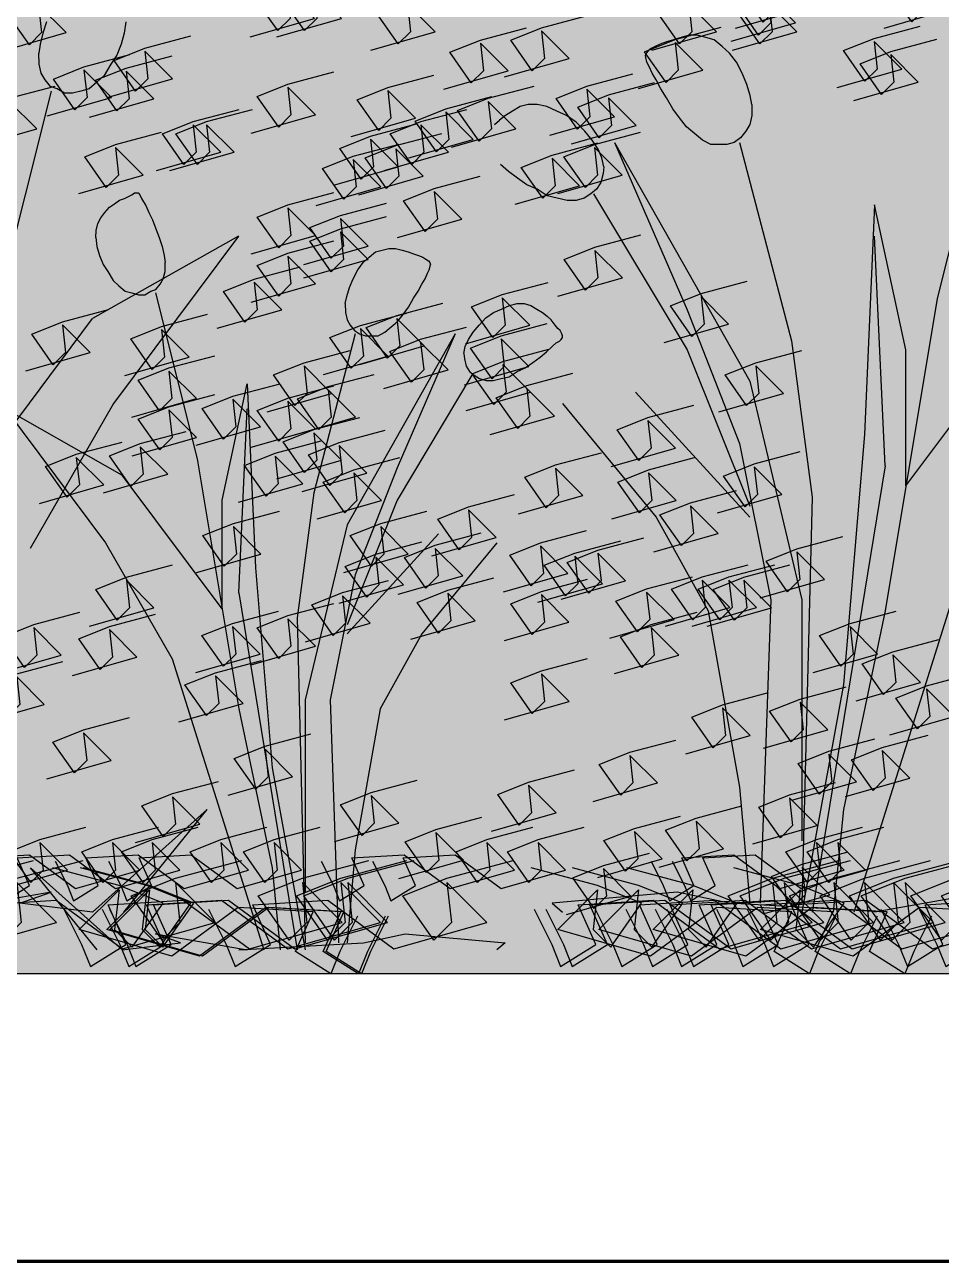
# Model space of a CAD drawing. Header units: metres. Extents: x -109 to 591, y -5 to 592.
# Drawn here: x 572.7023 to 573.0213, y 6.5749 to 7.0049 of the extents above; entities that cross this region are included whole.
import ezdxf

# ---------------------------------------------------------------- set-up
doc = ezdxf.new("R2010")
doc.units = ezdxf.units.M
doc.header["$LTSCALE"] = 0.03
doc.layers.add('Areas verdes', color=74, linetype='Continuous')
for name, color, linetype, lineweight in [('HATCH SECCION', 8, 'Continuous', 5), ('Muro', 7, 'Continuous', 70), ('Muro bajo', 7, 'Continuous', 30)]:
    doc.layers.add(name, color=color, linetype=linetype, lineweight=lineweight)

msp = doc.modelspace()

# ---------------------------------------------------------------- hatches: boundary and pattern name
at = {"layer": 'HATCH SECCION'}
msp.add_hatch(color=31, dxfattribs=at).paths.add_polyline_path([(571.79424, 7.22491), (571.79424, 6.67491), (574.34287, 6.67491), (574.34287, 7.22491)])

# ---------------------------------------------------------------- linework, layer by layer
at = {"layer": 'Areas verdes', "color": 6, "linetype": 'Continuous'}
for p, q in [((572.70989, 7.00592), (572.70865, 7.00204)), ((572.73751, 7.00592), (572.73697, 7.00204)), ((572.70865, 7.00204), (572.70772, 6.99816)), ((572.73697, 7.00204), (572.73588, 6.99816)), ((572.93352, 7.00126), (572.93073, 7.00049)), ((572.93639, 7.00126), (572.93352, 7.00126)), ((572.93934, 7.00049), (572.93639, 7.00126)), ((572.70772, 6.99816), (572.70725, 6.99506)), ((572.73588, 6.99816), (572.73433, 6.99428)), ((572.92033, 6.99661), (572.91924, 6.99583)), ((572.92173, 6.99738), (572.92033, 6.99661)), ((572.92351, 6.99816), (572.92173, 6.99738)), ((572.92568, 6.99894), (572.92351, 6.99816)), ((572.92809, 6.99971), (572.92568, 6.99894)), ((572.93073, 7.00049), (572.92809, 6.99971)), ((572.94221, 6.99971), (572.93934, 7.00049)), ((572.945, 6.99738), (572.94221, 6.99971)), ((572.94756, 6.99506), (572.945, 6.99738)), ((572.70733, 6.99118), (572.70725, 6.99506)), ((572.73433, 6.99428), (572.73231, 6.99118)), ((572.91862, 6.99506), (572.91839, 6.99428)), ((572.91847, 6.99351), (572.91839, 6.99428)), ((572.91886, 6.99195), (572.91847, 6.99351)), ((572.91924, 6.99583), (572.91862, 6.99506)), ((572.94997, 6.99195), (572.94756, 6.99506)), ((572.70811, 6.98807), (572.70733, 6.99118)), ((572.7095, 6.98575), (572.70811, 6.98807)), ((572.73231, 6.99118), (572.72999, 6.9873)), ((572.91963, 6.9904), (572.91886, 6.99195)), ((572.92072, 6.98807), (572.91963, 6.9904)), ((572.92211, 6.98575), (572.92072, 6.98807)), ((572.95199, 6.98807), (572.94997, 6.99195)), ((572.95362, 6.98419), (572.95199, 6.98807)), ((572.71136, 6.98342), (572.7095, 6.98575)), ((572.72743, 6.98497), (572.72471, 6.98264)), ((572.72999, 6.9873), (572.72743, 6.98497)), ((572.92374, 6.98264), (572.92211, 6.98575)), ((572.95478, 6.98031), (572.95362, 6.98419)), ((572.71361, 6.98264), (572.71136, 6.98342)), ((572.71618, 6.98109), (572.71361, 6.98264)), ((572.71897, 6.98109), (572.71618, 6.98109)), ((572.72184, 6.98187), (572.71897, 6.98109)), ((572.72471, 6.98264), (572.72184, 6.98187)), ((572.92568, 6.97954), (572.92374, 6.98264)), ((572.92786, 6.97566), (572.92568, 6.97954)), ((572.9554, 6.97721), (572.95478, 6.98031)), ((572.87207, 6.97488), (572.86966, 6.97333)), ((572.87471, 6.97643), (572.87207, 6.97488)), ((572.87758, 6.97721), (572.87471, 6.97643)), ((572.88068, 6.97721), (572.87758, 6.97721)), ((572.88402, 6.97643), (572.88068, 6.97721)), ((572.88751, 6.97488), (572.88402, 6.97643)), ((572.89092, 6.97333), (572.88751, 6.97488)), ((572.93018, 6.97256), (572.92786, 6.97566)), ((572.9554, 6.97721), (572.95532, 6.97333)), ((572.86578, 6.97023), (572.86757, 6.97178)), ((572.86966, 6.97333), (572.86757, 6.97178)), ((572.89426, 6.971), (572.89092, 6.97333)), ((572.89721, 6.9679), (572.89426, 6.971)), ((572.93267, 6.96945), (572.93018, 6.97256)), ((572.95532, 6.97333), (572.95462, 6.97023)), ((572.89977, 6.9648), (572.89721, 6.9679)), ((572.93538, 6.96712), (572.93267, 6.96945)), ((572.93818, 6.9648), (572.93538, 6.96712)), ((572.95331, 6.9679), (572.95144, 6.96557)), ((572.95462, 6.97023), (572.95331, 6.9679)), ((572.90186, 6.96169), (572.89977, 6.9648)), ((572.94105, 6.96324), (572.93818, 6.9648)), ((572.94392, 6.96324), (572.94105, 6.96324)), ((572.94663, 6.96324), (572.94392, 6.96324)), ((572.94919, 6.96402), (572.94663, 6.96324)), ((572.95144, 6.96557), (572.94919, 6.96402)), ((572.90318, 6.95859), (572.90186, 6.96169)), ((572.9038, 6.95549), (572.90318, 6.95859)), ((572.87067, 6.95393), (572.86788, 6.95626)), ((572.87377, 6.95161), (572.87067, 6.95393)), ((572.9038, 6.95549), (572.90357, 6.95316)), ((572.87711, 6.94928), (572.87377, 6.95161)), ((572.8806, 6.94773), (572.87711, 6.94928)), ((572.90279, 6.95005), (572.90132, 6.94773)), ((572.90357, 6.95316), (572.90279, 6.95005)), ((572.73703, 6.94454), (572.73846, 6.94516)), ((572.73846, 6.94516), (572.73964, 6.94579)), ((572.73964, 6.94579), (572.74051, 6.94641)), ((572.74051, 6.94641), (572.74125, 6.94641)), ((572.74125, 6.94641), (572.74181, 6.94641)), ((572.74181, 6.94641), (572.74237, 6.94579)), ((572.74237, 6.94579), (572.74299, 6.94454)), ((572.88417, 6.9454), (572.8806, 6.94773)), ((572.88766, 6.94462), (572.88417, 6.9454)), ((572.89938, 6.94617), (572.89697, 6.94462)), ((572.90132, 6.94773), (572.89938, 6.94617)), ((572.7302, 6.93958), (572.73188, 6.94144)), ((572.73188, 6.94144), (572.73362, 6.94268)), ((572.73362, 6.94268), (572.73536, 6.94392)), ((572.73536, 6.94392), (572.73703, 6.94454)), ((572.74299, 6.94454), (572.74367, 6.9433)), ((572.74367, 6.9433), (572.74448, 6.94206)), ((572.74448, 6.94206), (572.74554, 6.93958)), ((572.89108, 6.94385), (572.88766, 6.94462)), ((572.89418, 6.94385), (572.89108, 6.94385)), ((572.89697, 6.94462), (572.89418, 6.94385)), ((572.72772, 6.93585), (572.72884, 6.93772)), ((572.72884, 6.93772), (572.7302, 6.93958)), ((572.74554, 6.93958), (572.74678, 6.93709)), ((572.74678, 6.93709), (572.74796, 6.93399)), ((572.72704, 6.93089), (572.72716, 6.93337)), ((572.72716, 6.93337), (572.72772, 6.93585)), ((572.74796, 6.93399), (572.74914, 6.93089)), ((572.72704, 6.93089), (572.72747, 6.92778)), ((572.72747, 6.92778), (572.72834, 6.92468)), ((572.74914, 6.93089), (572.75013, 6.92778)), ((572.75013, 6.92778), (572.75087, 6.92468)), ((572.72834, 6.92468), (572.72958, 6.92158)), ((572.75087, 6.92468), (572.75125, 6.9222)), ((572.82015, 6.9222), (572.8222, 6.92406)), ((572.8222, 6.92406), (572.82443, 6.92592)), ((572.82443, 6.92592), (572.82673, 6.92654)), ((572.82673, 6.92654), (572.82909, 6.92716)), ((572.82909, 6.92716), (572.83138, 6.92716)), ((572.83138, 6.92716), (572.83362, 6.92654)), ((572.83362, 6.92654), (572.83573, 6.92592)), ((572.83573, 6.92592), (572.83765, 6.9253)), ((572.83765, 6.9253), (572.83939, 6.92468)), ((572.83939, 6.92468), (572.84082, 6.92406)), ((572.84082, 6.92406), (572.84194, 6.92344)), ((572.84194, 6.92344), (572.84281, 6.92282)), ((572.72958, 6.92158), (572.7312, 6.91909)), ((572.7312, 6.91909), (572.73306, 6.91599)), ((572.75056, 6.91661), (572.75118, 6.91909)), ((572.75118, 6.91909), (572.75125, 6.9222)), ((572.81661, 6.91661), (572.81822, 6.91971)), ((572.81822, 6.91971), (572.82015, 6.9222)), ((572.84249, 6.91847), (572.84312, 6.91971)), ((572.84281, 6.92282), (572.8433, 6.9222)), ((572.84312, 6.91971), (572.84343, 6.92096)), ((572.8433, 6.9222), (572.84349, 6.92158)), ((572.84343, 6.92096), (572.84349, 6.92158)), ((572.73306, 6.91599), (572.73511, 6.91413)), ((572.74796, 6.91289), (572.74945, 6.91475)), ((572.74945, 6.91475), (572.75056, 6.91661)), ((572.81531, 6.91351), (572.81661, 6.91661)), ((572.8392, 6.91227), (572.84051, 6.91475)), ((572.84051, 6.91475), (572.84163, 6.91661)), ((572.84163, 6.91661), (572.84249, 6.91847)), ((572.73511, 6.91413), (572.73728, 6.91227)), ((572.73728, 6.91227), (572.73958, 6.91164)), ((572.73958, 6.91164), (572.74187, 6.91102)), ((572.74187, 6.91102), (572.74411, 6.91102)), ((572.74411, 6.91102), (572.74616, 6.91227)), ((572.74616, 6.91227), (572.74796, 6.91289)), ((572.81388, 6.90792), (572.81438, 6.9104)), ((572.81438, 6.9104), (572.81531, 6.91351)), ((572.83765, 6.90978), (572.8392, 6.91227)), ((572.81388, 6.90792), (572.81394, 6.90482)), ((572.83405, 6.9042), (572.83591, 6.90668)), ((572.83591, 6.90668), (572.83765, 6.90978)), ((572.86546, 6.90482), (572.86819, 6.90606)), ((572.86819, 6.90606), (572.87099, 6.9073)), ((572.87099, 6.9073), (572.87366, 6.90792)), ((572.87366, 6.90792), (572.87614, 6.90792)), ((572.87614, 6.90792), (572.87844, 6.9073)), ((572.87844, 6.9073), (572.88055, 6.90606)), ((572.88055, 6.90606), (572.88247, 6.90482)), ((572.81394, 6.90482), (572.8145, 6.90233)), ((572.8145, 6.90233), (572.81555, 6.90047)), ((572.83207, 6.90171), (572.83405, 6.9042)), ((572.86043, 6.90047), (572.86279, 6.90295)), ((572.86279, 6.90295), (572.86546, 6.90482)), ((572.88247, 6.90482), (572.88415, 6.90357)), ((572.88557, 6.90233), (572.88415, 6.90357)), ((572.88688, 6.90047), (572.88557, 6.90233)), ((572.81555, 6.90047), (572.81704, 6.89861)), ((572.81704, 6.89861), (572.81884, 6.89737)), ((572.82536, 6.89675), (572.82766, 6.89799)), ((572.82766, 6.89799), (572.82989, 6.89985)), ((572.82989, 6.89985), (572.83207, 6.90171)), ((572.85671, 6.89551), (572.85839, 6.89799)), ((572.85839, 6.89799), (572.86043, 6.90047)), ((572.88787, 6.89923), (572.88688, 6.90047)), ((572.88868, 6.89861), (572.88787, 6.89923)), ((572.88924, 6.89737), (572.88868, 6.89861)), ((572.81884, 6.89737), (572.82089, 6.89675)), ((572.82089, 6.89675), (572.82307, 6.89675)), ((572.82307, 6.89675), (572.82536, 6.89675)), ((572.85565, 6.89302), (572.85671, 6.89551)), ((572.88582, 6.89302), (572.88731, 6.89426)), ((572.88731, 6.89426), (572.88837, 6.89488)), ((572.88837, 6.89488), (572.88905, 6.89551)), ((572.88905, 6.89551), (572.88942, 6.89613)), ((572.88948, 6.89675), (572.88924, 6.89737)), ((572.88942, 6.89613), (572.88948, 6.89675)), ((572.85516, 6.89054), (572.85565, 6.89302)), ((572.85516, 6.89054), (572.85534, 6.88868)), ((572.87918, 6.88744), (572.88166, 6.8893)), ((572.88166, 6.8893), (572.8839, 6.89116)), ((572.8839, 6.89116), (572.88582, 6.89302)), ((572.85534, 6.88868), (572.85596, 6.88619)), ((572.85596, 6.88619), (572.85714, 6.88433)), ((572.87372, 6.88433), (572.87651, 6.88557)), ((572.87651, 6.88557), (572.87918, 6.88744)), ((572.85714, 6.88433), (572.8587, 6.88309)), ((572.8587, 6.88309), (572.86062, 6.88185)), ((572.86062, 6.88185), (572.86285, 6.88123)), ((572.86285, 6.88123), (572.86534, 6.88123)), ((572.86534, 6.88123), (572.86807, 6.88185)), ((572.86807, 6.88185), (572.87086, 6.88247)), ((572.87086, 6.88247), (572.87372, 6.88433))]:
    msp.add_line(p, q, dxfattribs=at)
at = {"layer": 'Areas verdes', "linetype": 'Continuous'}
for p, q in [((572.71152, 6.98187), (572.69336, 6.90971)), ((573.03796, 6.98187), (573.0198, 6.90971)), ((572.9076, 6.96402), (572.9329, 6.90583)), ((572.9076, 6.96402), (572.95462, 6.881)), ((572.95106, 6.96402), (572.96913, 6.89496)), ((572.90031, 6.94617), (572.9329, 6.89186)), ((572.99808, 6.94229), (572.99451, 6.86237)), ((573.00894, 6.89186), (572.99808, 6.94229)), ((572.7767, 6.93143), (572.72595, 6.90272)), ((572.7767, 6.93143), (572.73325, 6.87324)), ((573.00172, 6.85151), (572.99808, 6.93143)), ((572.74783, 6.91164), (572.76236, 6.85392)), ((573.0198, 6.90971), (573.00172, 6.80108)), ((572.6825, 6.84453), (572.72595, 6.90272)), ((572.9329, 6.90583), (572.95106, 6.85927)), ((573.00894, 6.84453), (573.05239, 6.90272)), ((572.81735, 6.89737), (572.80289, 6.84212)), ((572.85212, 6.89737), (572.8145, 6.83095)), ((572.85212, 6.89737), (572.83188, 6.85081)), ((572.96913, 6.89496), (572.97635, 6.84065)), ((572.9329, 6.89186), (572.95462, 6.83754)), ((573.00894, 6.84453), (573.00894, 6.89186)), ((572.85795, 6.88309), (572.83188, 6.83964)), ((572.95462, 6.881), (572.97278, 6.80496)), ((572.77105, 6.83964), (572.77974, 6.87999)), ((572.77974, 6.87999), (572.78259, 6.81605)), ((572.95462, 6.83367), (572.91482, 6.87712)), ((572.73325, 6.87324), (572.70423, 6.8228)), ((572.88945, 6.87324), (572.92204, 6.83367)), ((572.69569, 6.8713), (572.73629, 6.84833)), ((572.69569, 6.8713), (572.73045, 6.82474)), ((572.77682, 6.80736), (572.77974, 6.8713)), ((572.95106, 6.85927), (572.96192, 6.80496)), ((572.99451, 6.86237), (572.98721, 6.77547)), ((572.76236, 6.85392), (572.77682, 6.76701)), ((572.83188, 6.85081), (572.81735, 6.81357)), ((573.00172, 6.85151), (572.97635, 6.69633)), ((572.77105, 6.80177), (572.73629, 6.84833)), ((572.80289, 6.84212), (572.79712, 6.79867)), ((572.77105, 6.80177), (572.77105, 6.83964)), ((572.83188, 6.83964), (572.8145, 6.79619)), ((572.97635, 6.84065), (572.97278, 6.69943)), ((572.92204, 6.83367), (572.94019, 6.80108)), ((572.8145, 6.83095), (572.79997, 6.77012)), ((572.73045, 6.82474), (572.75367, 6.78439)), ((572.8145, 6.79308), (572.84634, 6.82784)), ((572.86664, 6.82474), (572.84057, 6.79308)), ((573.03067, 6.8228), (572.99086, 6.69633)), ((572.78259, 6.81605), (572.78843, 6.74653)), ((572.81735, 6.81357), (572.80866, 6.77012)), ((572.77682, 6.80736), (572.79712, 6.68321)), ((572.96192, 6.80496), (572.95827, 6.69943)), ((572.97278, 6.80496), (572.97278, 6.72116)), ((572.79712, 6.79867), (572.79997, 6.6857)), ((572.94019, 6.80108), (572.95106, 6.73978)), ((573.00172, 6.80108), (572.98721, 6.73202)), ((572.84057, 6.79308), (572.82605, 6.76701)), ((572.75367, 6.78439), (572.78551, 6.68321)), ((572.98721, 6.77547), (572.97278, 6.69633)), ((572.79997, 6.77012), (572.79997, 6.70308)), ((572.80866, 6.77012), (572.81158, 6.6857)), ((572.77682, 6.76701), (572.78843, 6.71177)), ((572.82605, 6.76701), (572.81735, 6.71797)), ((572.78843, 6.74653), (572.79997, 6.68321)), ((572.95106, 6.73978), (572.95462, 6.69943)), ((572.76583, 6.73202), (572.72595, 6.69633)), ((572.73681, 6.69633), (572.76583, 6.73202)), ((572.98721, 6.73202), (572.98364, 6.69633)), ((572.81735, 6.71797), (572.8145, 6.6857)), ((572.70438, 6.71177), (572.73629, 6.68321)), ((572.7276, 6.68321), (572.70438, 6.71177)), ((572.78843, 6.71177), (572.79128, 6.68321)), ((572.71152, 6.70331), (572.67164, 6.69633)), ((572.70066, 6.69943), (572.71152, 6.70331)), ((572.92933, 6.70331), (572.88588, 6.69943)), ((572.94741, 6.69943), (572.92933, 6.70331)), ((573.03796, 6.70331), (572.99808, 6.69633)), ((572.72595, 6.69633), (572.70066, 6.69943)), ((572.88588, 6.69943), (572.88945, 6.69633)), ((573.00172, 6.69633), (572.94741, 6.69943)), ((572.74783, 6.6888), (572.77974, 6.68321)), ((572.75652, 6.6857), (572.74783, 6.6888)), ((572.82027, 6.6857), (572.83474, 6.6888)), ((572.83474, 6.6888), (572.8695, 6.6857)), ((572.73629, 6.68321), (572.75652, 6.6857)), ((572.77682, 6.68321), (572.82027, 6.6857)), ((572.8695, 6.6857), (572.86664, 6.68321))]:
    msp.add_line(p, q, dxfattribs=at)
at = {"layer": 'Areas verdes'}
for points in [[(572.9497, 7.00373), (572.97211, 7.01013), (572.9625, 7.01972), (572.96357, 7.01013), (572.9593, 7.00586), (572.95183, 7.01653), (572.9625, 7.02079), (572.97851, 7.02506)], [(573.00138, 7.00377), (573.02379, 7.01017), (573.01419, 7.01977), (573.01526, 7.01017), (573.01099, 7.00591), (573.00352, 7.01657), (573.01419, 7.02083), (573.0302, 7.0251)], [(572.78077, 7.00074), (572.80318, 7.00714), (572.79358, 7.01674), (572.79465, 7.00714), (572.79038, 7.00287), (572.78291, 7.01354), (572.79358, 7.0178), (572.80959, 7.02207)], [(572.7901, 7.00074), (572.81251, 7.00714), (572.8029, 7.01674), (572.80397, 7.00714), (572.7997, 7.00287), (572.79223, 7.01354), (572.8029, 7.0178), (572.81891, 7.02207)], [(572.94812, 6.99918), (572.97053, 7.00558), (572.96092, 7.01517), (572.96199, 7.00558), (572.95772, 7.00131), (572.95025, 7.01197), (572.96092, 7.01624), (572.97693, 7.0205)], [(572.69434, 6.99578), (572.71675, 7.00218), (572.70715, 7.01177), (572.70821, 7.00218), (572.70395, 6.99791), (572.69648, 7.00857), (572.70715, 7.01284), (572.72315, 7.0171)], [(572.82272, 6.99608), (572.84513, 7.00248), (572.83553, 7.01208), (572.8366, 7.00248), (572.83233, 6.99822), (572.82486, 7.00888), (572.83553, 7.01314), (572.85154, 7.01741)], [(572.92061, 6.99608), (572.94302, 7.00248), (572.93341, 7.01208), (572.93448, 7.00248), (572.93021, 6.99822), (572.92274, 7.00888), (572.93341, 7.01314), (572.94942, 7.01741)], [(572.94857, 6.99608), (572.97098, 7.00248), (572.96138, 7.01208), (572.96245, 7.00248), (572.95818, 6.99822), (572.95071, 7.00888), (572.96138, 7.01314), (572.97739, 7.01741)], [(572.86933, 6.98677), (572.89174, 6.99317), (572.88214, 7.00276), (572.88321, 6.99317), (572.87894, 6.9889), (572.87147, 6.99956), (572.88214, 7.00383), (572.89815, 7.00809)], [(572.73132, 6.97972), (572.75373, 6.98611), (572.74412, 6.99571), (572.74519, 6.98611), (572.74092, 6.98185), (572.73345, 6.99251), (572.74412, 6.99678), (572.76013, 7.00104)], [(572.84813, 6.98253), (572.87054, 6.98893), (572.86094, 6.99852), (572.862, 6.98893), (572.85773, 6.98466), (572.85026, 6.99533), (572.86094, 6.99959), (572.87694, 7.00386)], [(572.91588, 6.9827), (572.93829, 6.9891), (572.92869, 6.9987), (572.92975, 6.9891), (572.92549, 6.98484), (572.91802, 6.9955), (572.92869, 6.99976), (572.94469, 7.00403)], [(572.9851, 6.98312), (573.0075, 6.98951), (572.9979, 6.99911), (572.99897, 6.98951), (572.9947, 6.98525), (572.98723, 6.99591), (572.9979, 7.00018), (573.01391, 7.00444)], [(572.99087, 6.97854), (573.01328, 6.98494), (573.00368, 6.99454), (573.00474, 6.98494), (573.00048, 6.98067), (572.99301, 6.99134), (573.00368, 6.9956), (573.01968, 6.99987)], [(572.71015, 6.97321), (572.73256, 6.97961), (572.72296, 6.9892), (572.72403, 6.97961), (572.71976, 6.97534), (572.71229, 6.986), (572.72296, 6.99027), (572.73896, 6.99453)], [(572.72484, 6.9728), (572.74725, 6.97919), (572.73765, 6.98879), (572.73871, 6.97919), (572.73444, 6.97493), (572.72697, 6.98559), (572.73765, 6.98986), (572.75365, 6.99412)], [(572.78112, 6.96721), (572.80353, 6.97361), (572.79392, 6.98321), (572.79499, 6.97361), (572.79072, 6.96934), (572.78325, 6.98001), (572.79392, 6.98427), (572.80993, 6.98854)], [(572.88511, 6.96647), (572.90752, 6.97286), (572.89791, 6.98246), (572.89898, 6.97286), (572.89471, 6.9686), (572.88724, 6.97926), (572.89791, 6.98353), (572.91392, 6.98779)], [(572.68415, 6.96229), (572.70656, 6.96868), (572.69696, 6.97828), (572.69802, 6.96868), (572.69375, 6.96442), (572.68628, 6.97508), (572.69696, 6.97935), (572.71296, 6.98361)], [(572.81589, 6.96606), (572.8383, 6.97245), (572.8287, 6.98205), (572.82977, 6.97245), (572.8255, 6.96819), (572.81803, 6.97885), (572.8287, 6.98311), (572.84471, 6.98738)], [(572.85085, 6.96229), (572.87326, 6.96868), (572.86366, 6.97828), (572.86472, 6.96868), (572.86046, 6.96442), (572.85299, 6.97508), (572.86366, 6.97935), (572.87966, 6.98361)], [(572.89264, 6.96348), (572.91505, 6.96988), (572.90545, 6.97948), (572.90651, 6.96988), (572.90224, 6.96562), (572.89478, 6.97628), (572.90545, 6.98054), (572.92145, 6.98481)], [(572.83603, 6.95858), (572.85844, 6.96498), (572.84884, 6.97458), (572.84991, 6.96498), (572.84564, 6.96072), (572.83817, 6.97138), (572.84884, 6.97564), (572.86484, 6.97991)], [(572.74815, 6.95417), (572.77056, 6.96057), (572.76095, 6.97016), (572.76202, 6.96057), (572.75775, 6.9563), (572.75028, 6.96696), (572.76095, 6.97123), (572.77696, 6.97549)], [(572.75281, 6.95417), (572.77522, 6.96057), (572.76561, 6.97016), (572.76668, 6.96057), (572.76241, 6.9563), (572.75494, 6.96696), (572.76561, 6.97123), (572.78162, 6.97549)], [(572.82738, 6.95417), (572.84979, 6.96057), (572.84019, 6.97016), (572.84126, 6.96057), (572.83699, 6.9563), (572.82952, 6.96696), (572.84019, 6.97123), (572.8562, 6.97549)], [(572.72113, 6.94622), (572.74354, 6.95262), (572.73393, 6.96222), (572.735, 6.95262), (572.73073, 6.94835), (572.72326, 6.95902), (572.73393, 6.96328), (572.74994, 6.96755)], [(572.80983, 6.94911), (572.83224, 6.95551), (572.82264, 6.96511), (572.8237, 6.95551), (572.81943, 6.95125), (572.81196, 6.96191), (572.82264, 6.96617), (572.83864, 6.97044)], [(572.81861, 6.94581), (572.84102, 6.95221), (572.83142, 6.9618), (572.83249, 6.95221), (572.82822, 6.94794), (572.82075, 6.9586), (572.83142, 6.96287), (572.84743, 6.96713)], [(572.88783, 6.94622), (572.91024, 6.95262), (572.90063, 6.96222), (572.9017, 6.95262), (572.89743, 6.94835), (572.88996, 6.95902), (572.90063, 6.96328), (572.91664, 6.96755)], [(572.8038, 6.94211), (572.82621, 6.94851), (572.8166, 6.9581), (572.81767, 6.94851), (572.8134, 6.94424), (572.80593, 6.9549), (572.8166, 6.95917), (572.83261, 6.96343)], [(572.87301, 6.94252), (572.89542, 6.94892), (572.88582, 6.95851), (572.88688, 6.94892), (572.88261, 6.94465), (572.87514, 6.95532), (572.88582, 6.95958), (572.90182, 6.96385)], [(572.83205, 6.93088), (572.85446, 6.93728), (572.84485, 6.94688), (572.84592, 6.93728), (572.84165, 6.93301), (572.83418, 6.94368), (572.84485, 6.94794), (572.86086, 6.95221)], [(572.78112, 6.9252), (572.80353, 6.9316), (572.79392, 6.9412), (572.79499, 6.9316), (572.79072, 6.92734), (572.78325, 6.938), (572.79392, 6.94226), (572.80993, 6.94653)], [(572.79942, 6.92157), (572.82183, 6.92796), (572.81222, 6.93756), (572.81329, 6.92796), (572.80902, 6.9237), (572.80155, 6.93436), (572.81222, 6.93863), (572.82823, 6.94289)], [(572.79942, 6.91691), (572.82183, 6.92331), (572.81222, 6.9329), (572.81329, 6.92331), (572.80902, 6.91904), (572.80155, 6.9297), (572.81222, 6.93397), (572.82823, 6.93823)], [(572.78112, 6.9084), (572.80353, 6.9148), (572.79392, 6.92439), (572.79499, 6.9148), (572.79072, 6.91053), (572.78325, 6.92119), (572.79392, 6.92546), (572.80993, 6.92972)], [(572.8879, 6.91047), (572.91031, 6.91687), (572.9007, 6.92646), (572.90177, 6.91687), (572.8975, 6.9126), (572.89003, 6.92327), (572.9007, 6.92753), (572.91671, 6.9318)], [(572.76935, 6.89937), (572.79176, 6.90576), (572.78216, 6.91536), (572.78322, 6.90576), (572.77896, 6.9015), (572.77149, 6.91216), (572.78216, 6.91643), (572.79816, 6.92069)], [(572.85566, 6.89399), (572.87807, 6.90039), (572.86846, 6.90999), (572.86953, 6.90039), (572.86526, 6.89613), (572.85779, 6.90679), (572.86846, 6.91105), (572.88447, 6.91532)], [(572.92487, 6.89441), (572.94728, 6.9008), (572.93768, 6.9104), (572.93874, 6.9008), (572.93448, 6.89654), (572.92701, 6.9072), (572.93768, 6.91147), (572.95368, 6.91573)], [(572.81897, 6.8868), (572.84138, 6.8932), (572.83177, 6.90279), (572.83284, 6.8932), (572.82857, 6.88893), (572.8211, 6.89959), (572.83177, 6.90386), (572.84778, 6.90812)], [(572.70267, 6.88456), (572.72508, 6.89096), (572.71548, 6.90056), (572.71654, 6.89096), (572.71228, 6.8867), (572.70481, 6.89736), (572.71548, 6.90162), (572.73148, 6.90589)], [(572.73712, 6.88289), (572.75953, 6.88929), (572.74992, 6.89888), (572.75099, 6.88929), (572.74672, 6.88502), (572.73925, 6.89569), (572.74992, 6.89995), (572.76593, 6.90422)], [(572.80633, 6.8833), (572.82874, 6.8897), (572.81914, 6.8993), (572.8202, 6.8897), (572.81593, 6.88544), (572.80846, 6.8961), (572.81914, 6.90036), (572.83514, 6.90463)], [(572.8273, 6.87847), (572.84971, 6.88487), (572.84011, 6.89447), (572.84117, 6.88487), (572.8369, 6.88061), (572.82943, 6.89127), (572.84011, 6.89553), (572.85611, 6.8998)], [(572.85535, 6.87965), (572.87776, 6.88605), (572.86816, 6.89564), (572.86922, 6.88605), (572.86496, 6.88178), (572.85749, 6.89245), (572.86816, 6.89671), (572.88416, 6.90098)], [(572.73965, 6.8685), (572.76206, 6.8749), (572.75245, 6.88449), (572.75352, 6.8749), (572.74925, 6.87063), (572.74178, 6.88129), (572.75245, 6.88556), (572.76846, 6.88982)], [(572.78673, 6.87032), (572.80914, 6.87672), (572.79954, 6.88632), (572.8006, 6.87672), (572.79634, 6.87245), (572.78887, 6.88312), (572.79954, 6.88738), (572.81554, 6.89165)], [(572.85595, 6.87073), (572.87835, 6.87713), (572.86875, 6.88673), (572.86982, 6.87713), (572.86555, 6.87287), (572.85808, 6.88353), (572.86875, 6.88779), (572.88476, 6.89206)], [(572.94391, 6.87034), (572.96632, 6.87673), (572.95672, 6.88633), (572.95779, 6.87673), (572.95352, 6.87247), (572.94605, 6.88313), (572.95672, 6.8874), (572.97272, 6.89166)], [(572.79506, 6.862), (572.81747, 6.86839), (572.80787, 6.87799), (572.80894, 6.86839), (572.80467, 6.86413), (572.7972, 6.87479), (572.80787, 6.87906), (572.82388, 6.88332)], [(572.86428, 6.86241), (572.88669, 6.86881), (572.87708, 6.8784), (572.87815, 6.86881), (572.87388, 6.86454), (572.86641, 6.8752), (572.87708, 6.87947), (572.89309, 6.88373)], [(572.73972, 6.85495), (572.76213, 6.86135), (572.75252, 6.87095), (572.75359, 6.86135), (572.74932, 6.85709), (572.74185, 6.86775), (572.75252, 6.87201), (572.76853, 6.87628)], [(572.76194, 6.85866), (572.78435, 6.86505), (572.77475, 6.87465), (572.77582, 6.86505), (572.77155, 6.86079), (572.76408, 6.87145), (572.77475, 6.87572), (572.79076, 6.87998)], [(572.78112, 6.85799), (572.80353, 6.86439), (572.79392, 6.87398), (572.79499, 6.86439), (572.79072, 6.86012), (572.78325, 6.87078), (572.79392, 6.87505), (572.80993, 6.87931)], [(572.90642, 6.85125), (572.92883, 6.85765), (572.91922, 6.86725), (572.92029, 6.85765), (572.91602, 6.85339), (572.90855, 6.86405), (572.91922, 6.86831), (572.93523, 6.87258)], [(572.7901, 6.84705), (572.81251, 6.85345), (572.8029, 6.86304), (572.80397, 6.85345), (572.7997, 6.84918), (572.79223, 6.85984), (572.8029, 6.86411), (572.81891, 6.86837)], [(572.72971, 6.84218), (572.75212, 6.84858), (572.74251, 6.85817), (572.74358, 6.84858), (572.73931, 6.84431), (572.73184, 6.85497), (572.74251, 6.85924), (572.75852, 6.8635)], [(572.79892, 6.84259), (572.82133, 6.84899), (572.81173, 6.85859), (572.81279, 6.84899), (572.80852, 6.84472), (572.80105, 6.85539), (572.81173, 6.85965), (572.82773, 6.86392)], [(572.70748, 6.83848), (572.72989, 6.84488), (572.72029, 6.85447), (572.72135, 6.84488), (572.71708, 6.84061), (572.70961, 6.85127), (572.72029, 6.85554), (572.73629, 6.8598)], [(572.77669, 6.83889), (572.7991, 6.84529), (572.7895, 6.85488), (572.79057, 6.84529), (572.7863, 6.84102), (572.77883, 6.85169), (572.7895, 6.85595), (572.80551, 6.86022)], [(572.87418, 6.83478), (572.89659, 6.84117), (572.88699, 6.85077), (572.88805, 6.84117), (572.88379, 6.83691), (572.87632, 6.84757), (572.88699, 6.85184), (572.90299, 6.8561)], [(572.9434, 6.83519), (572.96581, 6.84159), (572.9562, 6.85118), (572.95727, 6.84159), (572.953, 6.83732), (572.94553, 6.84798), (572.9562, 6.85225), (572.97221, 6.85651)], [(572.80408, 6.83308), (572.82649, 6.83948), (572.81688, 6.84907), (572.81795, 6.83948), (572.81368, 6.83521), (572.80621, 6.84587), (572.81688, 6.85014), (572.83289, 6.8544)], [(572.90662, 6.83308), (572.92903, 6.83948), (572.91943, 6.84907), (572.9205, 6.83948), (572.91623, 6.83521), (572.90876, 6.84587), (572.91943, 6.85014), (572.93544, 6.8544)], [(572.92124, 6.82165), (572.94365, 6.82804), (572.93404, 6.83764), (572.93511, 6.82804), (572.93084, 6.82378), (572.92337, 6.83444), (572.93404, 6.8387), (572.95005, 6.84297)], [(572.84396, 6.8202), (572.86637, 6.8266), (572.85677, 6.8362), (572.85784, 6.8266), (572.85357, 6.82233), (572.8461, 6.833), (572.85677, 6.83726), (572.87278, 6.84153)], [(572.76213, 6.81445), (572.78454, 6.82085), (572.77493, 6.83044), (572.776, 6.82085), (572.77173, 6.81658), (572.76426, 6.82724), (572.77493, 6.83151), (572.79094, 6.83577)], [(572.8134, 6.81445), (572.83581, 6.82085), (572.82621, 6.83044), (572.82727, 6.82085), (572.82301, 6.81658), (572.81554, 6.82724), (572.82621, 6.83151), (572.84221, 6.83577)], [(572.86896, 6.80771), (572.89137, 6.81411), (572.88177, 6.82371), (572.88283, 6.81411), (572.87857, 6.80985), (572.8711, 6.82051), (572.88177, 6.82477), (572.89777, 6.82904)], [(572.81173, 6.80373), (572.83414, 6.81012), (572.82453, 6.81972), (572.8256, 6.81012), (572.82133, 6.80586), (572.81386, 6.81652), (572.82453, 6.82079), (572.84054, 6.82505)], [(572.83233, 6.80684), (572.85474, 6.81324), (572.84513, 6.82283), (572.8462, 6.81324), (572.84193, 6.80897), (572.83446, 6.81964), (572.84513, 6.8239), (572.86114, 6.82817)], [(572.88094, 6.80414), (572.90335, 6.81054), (572.89375, 6.82013), (572.89481, 6.81054), (572.89055, 6.80627), (572.88308, 6.81693), (572.89375, 6.8212), (572.90975, 6.82546)], [(572.889, 6.80517), (572.91141, 6.81157), (572.90181, 6.82116), (572.90287, 6.81157), (572.8986, 6.8073), (572.89113, 6.81796), (572.90181, 6.82223), (572.91781, 6.82649)], [(572.95821, 6.80558), (572.98062, 6.81198), (572.97102, 6.82158), (572.97209, 6.81198), (572.96782, 6.80771), (572.96035, 6.81838), (572.97102, 6.82264), (572.98703, 6.82691)], [(572.7249, 6.79574), (572.74731, 6.80214), (572.7377, 6.81173), (572.73877, 6.80214), (572.7345, 6.79787), (572.72703, 6.80853), (572.7377, 6.8128), (572.75371, 6.81706)], [(572.92527, 6.79582), (572.94768, 6.80222), (572.93807, 6.81181), (572.93914, 6.80222), (572.93487, 6.79795), (572.9274, 6.80861), (572.93807, 6.81288), (572.95408, 6.81714)], [(572.93459, 6.79582), (572.957, 6.80222), (572.9474, 6.81181), (572.94846, 6.80222), (572.9442, 6.79795), (572.93673, 6.80861), (572.9474, 6.81288), (572.9634, 6.81714)], [(572.93976, 6.79574), (572.96217, 6.80214), (572.95256, 6.81173), (572.95363, 6.80214), (572.94936, 6.79787), (572.94189, 6.80853), (572.95256, 6.8128), (572.96857, 6.81706)], [(572.80009, 6.79036), (572.8225, 6.79676), (572.8129, 6.80636), (572.81396, 6.79676), (572.8097, 6.7925), (572.80223, 6.80316), (572.8129, 6.80742), (572.8289, 6.81169)], [(572.83672, 6.79124), (572.85913, 6.79764), (572.84953, 6.80723), (572.8506, 6.79764), (572.84633, 6.79337), (572.83886, 6.80403), (572.84953, 6.8083), (572.86554, 6.81256)], [(572.86931, 6.79078), (572.89172, 6.79717), (572.88211, 6.80677), (572.88318, 6.79717), (572.87891, 6.79291), (572.87144, 6.80357), (572.88211, 6.80784), (572.89812, 6.8121)], [(572.90594, 6.79165), (572.92835, 6.79805), (572.91874, 6.80764), (572.91981, 6.79805), (572.91554, 6.79378), (572.90807, 6.80445), (572.91874, 6.80871), (572.93475, 6.81298)], [(572.78112, 6.78237), (572.80353, 6.78877), (572.79392, 6.79837), (572.79499, 6.78877), (572.79072, 6.7845), (572.78325, 6.79517), (572.79392, 6.79943), (572.80993, 6.8037)], [(572.69266, 6.77926), (572.71507, 6.78566), (572.70547, 6.79526), (572.70653, 6.78566), (572.70227, 6.78139), (572.6948, 6.79206), (572.70547, 6.79632), (572.72147, 6.80059)], [(572.71898, 6.77858), (572.74139, 6.78498), (572.73179, 6.79457), (572.73285, 6.78498), (572.72858, 6.78071), (572.72112, 6.79137), (572.73179, 6.79564), (572.74779, 6.7999)], [(572.76188, 6.77967), (572.78429, 6.78607), (572.77468, 6.79567), (572.77575, 6.78607), (572.77148, 6.78181), (572.76401, 6.79247), (572.77468, 6.79673), (572.79069, 6.801)], [(572.90752, 6.77926), (572.92993, 6.78566), (572.92033, 6.79526), (572.92139, 6.78566), (572.91713, 6.78139), (572.90966, 6.79206), (572.92033, 6.79632), (572.93633, 6.80059)], [(572.97674, 6.77967), (572.99914, 6.78607), (572.98954, 6.79567), (572.99061, 6.78607), (572.98634, 6.78181), (572.97887, 6.79247), (572.98954, 6.79673), (573.00555, 6.801)], [(572.99162, 6.76983), (573.01403, 6.77623), (573.00443, 6.78582), (573.00549, 6.77623), (573.00123, 6.77196), (572.99376, 6.78262), (573.00443, 6.78689), (573.02043, 6.79115)], [(572.68674, 6.7621), (572.70915, 6.7685), (572.69955, 6.7781), (572.70062, 6.7685), (572.69635, 6.76424), (572.68888, 6.7749), (572.69955, 6.77916), (572.71556, 6.78343)], [(572.75596, 6.76252), (572.77837, 6.76891), (572.76876, 6.77851), (572.76983, 6.76891), (572.76556, 6.76465), (572.75809, 6.77531), (572.76876, 6.77957), (572.78477, 6.78384)], [(572.86933, 6.76322), (572.89174, 6.76961), (572.88214, 6.77921), (572.88321, 6.76961), (572.87894, 6.76535), (572.87147, 6.77601), (572.88214, 6.78028), (572.89815, 6.78454)], [(573.00337, 6.75794), (573.02578, 6.76434), (573.01618, 6.77393), (573.01724, 6.76434), (573.01297, 6.76007), (573.0055, 6.77073), (573.01618, 6.775), (573.03218, 6.77926)], [(572.95938, 6.75335), (572.98179, 6.75975), (572.97219, 6.76935), (572.97326, 6.75975), (572.96899, 6.75549), (572.96152, 6.76615), (572.97219, 6.77041), (572.9882, 6.77468)], [(572.93235, 6.75132), (572.95476, 6.75772), (572.94516, 6.76732), (572.94622, 6.75772), (572.94195, 6.75346), (572.93448, 6.76412), (572.94516, 6.76838), (572.96116, 6.77265)], [(572.71001, 6.74266), (572.73242, 6.74906), (572.72282, 6.75866), (572.72389, 6.74906), (572.71962, 6.7448), (572.71215, 6.75546), (572.72282, 6.75972), (572.73883, 6.76399)], [(572.77314, 6.73696), (572.79555, 6.74335), (572.78595, 6.75295), (572.78701, 6.74335), (572.78274, 6.73909), (572.77527, 6.74975), (572.78595, 6.75402), (572.80195, 6.75828)], [(572.90011, 6.73485), (572.92252, 6.74125), (572.91292, 6.75084), (572.91399, 6.74125), (572.90972, 6.73698), (572.90225, 6.74764), (572.91292, 6.75191), (572.92893, 6.75617)], [(572.96933, 6.73526), (572.99174, 6.74166), (572.98213, 6.75125), (572.9832, 6.74166), (572.97893, 6.73739), (572.97146, 6.74806), (572.98213, 6.75232), (572.99814, 6.75659)], [(572.98792, 6.73652), (573.01033, 6.74292), (573.00072, 6.75251), (573.00179, 6.74292), (572.99752, 6.73865), (572.99005, 6.74932), (573.00072, 6.75358), (573.01673, 6.75785)], [(572.8648, 6.72447), (572.88721, 6.73087), (572.8776, 6.74046), (572.87867, 6.73087), (572.8744, 6.7266), (572.86693, 6.73726), (572.8776, 6.74153), (572.89361, 6.74579)], [(572.7409, 6.72048), (572.76331, 6.72688), (572.75371, 6.73647), (572.75478, 6.72688), (572.75051, 6.72261), (572.74304, 6.73327), (572.75371, 6.73754), (572.76972, 6.7418)], [(572.81012, 6.72089), (572.83253, 6.72729), (572.82292, 6.73689), (572.82399, 6.72729), (572.81972, 6.72302), (572.81225, 6.73369), (572.82292, 6.73795), (572.83893, 6.74222)], [(572.95568, 6.72004), (572.97809, 6.72644), (572.96849, 6.73604), (572.96955, 6.72644), (572.96528, 6.72218), (572.95781, 6.73284), (572.96849, 6.7371), (572.98449, 6.74137)], [(572.92312, 6.71198), (572.94553, 6.71838), (572.93593, 6.72798), (572.93699, 6.71838), (572.93273, 6.71411), (572.92526, 6.72478), (572.93593, 6.72904), (572.95193, 6.73331)], [(572.65002, 6.71409), (572.65429, 6.70556), (572.65642, 6.70023), (572.66496, 6.70556), (572.66069, 6.71516), (572.67883, 6.71622), (572.69484, 6.7045), (572.71725, 6.71089), (572.70764, 6.72049), (572.70871, 6.71089), (572.70444, 6.70663), (572.69697, 6.71729), (572.70764, 6.72156), (572.72365, 6.72582)], [(572.67521, 6.71409), (572.67947, 6.70556), (572.68161, 6.70023), (572.69014, 6.70556), (572.68588, 6.71516), (572.70402, 6.71622), (572.72002, 6.7045), (572.74243, 6.71089), (572.73283, 6.72049), (572.7339, 6.71089), (572.72963, 6.70663), (572.72216, 6.71729), (572.73283, 6.72156), (572.74884, 6.72582)], [(572.68909, 6.71409), (572.69336, 6.70556), (572.6955, 6.70023), (572.70403, 6.70556), (572.69976, 6.71516), (572.71791, 6.71622), (572.73391, 6.7045), (572.75632, 6.71089), (572.74672, 6.72049), (572.74778, 6.71089), (572.74352, 6.70663), (572.73605, 6.71729), (572.74672, 6.72156), (572.76272, 6.72582)], [(572.71296, 6.71409), (572.71723, 6.70556), (572.71936, 6.70023), (572.7279, 6.70556), (572.72363, 6.71516), (572.74177, 6.71622), (572.75778, 6.7045), (572.78018, 6.71089), (572.77058, 6.72049), (572.77165, 6.71089), (572.76738, 6.70663), (572.75991, 6.71729), (572.77058, 6.72156), (572.78659, 6.72582)], [(572.73147, 6.71409), (572.73574, 6.70556), (572.73787, 6.70023), (572.74641, 6.70556), (572.74214, 6.71516), (572.76028, 6.71622), (572.77629, 6.7045), (572.7987, 6.71089), (572.78909, 6.72049), (572.79016, 6.71089), (572.78589, 6.70663), (572.77842, 6.71729), (572.78909, 6.72156), (572.8051, 6.72582)], [(572.80552, 6.71409), (572.80979, 6.70556), (572.81192, 6.70023), (572.82046, 6.70556), (572.81619, 6.71516), (572.83433, 6.71622), (572.85034, 6.7045), (572.87274, 6.71089), (572.86314, 6.72049), (572.86421, 6.71089), (572.85994, 6.70663), (572.85247, 6.71729), (572.86314, 6.72156), (572.87915, 6.72582)], [(572.82333, 6.71409), (572.8276, 6.70556), (572.82973, 6.70023), (572.83827, 6.70556), (572.834, 6.71516), (572.85214, 6.71622), (572.86815, 6.7045), (572.89056, 6.71089), (572.88095, 6.72049), (572.88202, 6.71089), (572.87775, 6.70663), (572.87028, 6.71729), (572.88095, 6.72156), (572.89696, 6.72582)], [(572.83256, 6.70799), (572.85497, 6.71439), (572.84536, 6.72399), (572.84643, 6.71439), (572.84216, 6.71013), (572.83469, 6.72079), (572.84536, 6.72505), (572.86137, 6.72932)], [(572.90177, 6.70841), (572.92418, 6.7148), (572.91458, 6.7244), (572.91564, 6.7148), (572.91138, 6.71054), (572.90391, 6.7212), (572.91458, 6.72546), (572.93058, 6.72973)], [(572.92029, 6.71409), (572.92455, 6.70556), (572.92669, 6.70023), (572.93522, 6.70556), (572.93096, 6.71516), (572.9491, 6.71622), (572.9651, 6.7045), (572.98751, 6.71089), (572.97791, 6.72049), (572.97898, 6.71089), (572.97471, 6.70663), (572.96724, 6.71729), (572.97791, 6.72156), (572.99391, 6.72582)], [(572.92769, 6.71409), (572.93196, 6.70556), (572.93409, 6.70023), (572.94263, 6.70556), (572.93836, 6.71516), (572.9565, 6.71622), (572.97251, 6.7045), (572.99492, 6.71089), (572.98531, 6.72049), (572.98638, 6.71089), (572.98211, 6.70663), (572.97464, 6.71729), (572.98531, 6.72156), (573.00132, 6.72582)], [(572.9601, 6.69592), (572.98251, 6.70232), (572.9729, 6.71191), (572.97397, 6.70232), (572.9697, 6.69805), (572.96223, 6.70871), (572.9729, 6.71298), (572.98891, 6.71724)], [(572.59935, 6.69737), (572.60549, 6.68509), (572.60857, 6.67741), (572.62086, 6.68509), (572.61471, 6.69891), (572.64083, 6.70044), (572.66388, 6.68355), (572.69615, 6.69276), (572.68232, 6.70658), (572.68386, 6.69276), (572.67771, 6.68662), (572.66696, 6.70198), (572.68232, 6.70812), (572.70537, 6.71426)], [(572.61659, 6.69737), (572.62274, 6.68509), (572.62581, 6.67741), (572.6381, 6.68509), (572.63196, 6.69891), (572.65808, 6.70044), (572.68113, 6.68355), (572.7134, 6.69276), (572.69957, 6.70658), (572.70111, 6.69276), (572.69496, 6.68662), (572.6842, 6.70198), (572.69957, 6.70812), (572.72262, 6.71426)], [(572.67181, 6.69737), (572.67795, 6.68509), (572.68103, 6.67741), (572.69332, 6.68509), (572.68717, 6.69891), (572.7133, 6.70044), (572.73635, 6.68355), (572.76861, 6.69276), (572.75479, 6.70658), (572.75632, 6.69276), (572.75017, 6.68662), (572.73942, 6.70198), (572.75479, 6.70812), (572.77783, 6.71426)], [(572.71599, 6.69737), (572.72214, 6.68509), (572.72521, 6.67741), (572.7375, 6.68509), (572.73136, 6.69891), (572.75748, 6.70044), (572.78053, 6.68355), (572.8128, 6.69276), (572.79897, 6.70658), (572.8005, 6.69276), (572.79436, 6.68662), (572.7836, 6.70198), (572.79897, 6.70812), (572.82202, 6.71426)], [(572.72932, 6.69737), (572.73547, 6.68509), (572.73854, 6.67741), (572.75084, 6.68509), (572.74469, 6.69891), (572.77081, 6.70044), (572.79386, 6.68355), (572.82613, 6.69276), (572.8123, 6.70658), (572.81384, 6.69276), (572.80769, 6.68662), (572.79693, 6.70198), (572.8123, 6.70812), (572.83535, 6.71426)], [(572.7318, 6.69737), (572.73794, 6.68509), (572.74102, 6.67741), (572.75331, 6.68509), (572.74716, 6.69891), (572.77329, 6.70044), (572.79633, 6.68355), (572.8286, 6.69276), (572.81477, 6.70658), (572.81631, 6.69276), (572.81016, 6.68662), (572.79941, 6.70198), (572.81477, 6.70812), (572.83782, 6.71426)], [(572.7663, 6.69737), (572.77244, 6.68509), (572.77551, 6.67741), (572.78781, 6.68509), (572.78166, 6.69891), (572.80778, 6.70044), (572.83083, 6.68355), (572.8631, 6.69276), (572.84927, 6.70658), (572.85081, 6.69276), (572.84466, 6.68662), (572.83391, 6.70198), (572.84927, 6.70812), (572.87232, 6.71426)], [(572.87956, 6.69737), (572.88571, 6.68509), (572.88878, 6.67741), (572.90107, 6.68509), (572.89493, 6.69891), (572.92105, 6.70044), (572.9441, 6.68355), (572.97637, 6.69276), (572.96254, 6.70658), (572.96408, 6.69276), (572.95793, 6.68662), (572.94717, 6.70198), (572.96254, 6.70812), (572.98559, 6.71426)], [(572.88364, 6.69737), (572.88978, 6.68509), (572.89286, 6.67741), (572.90515, 6.68509), (572.899, 6.69891), (572.92513, 6.70044), (572.94817, 6.68355), (572.98044, 6.69276), (572.96661, 6.70658), (572.96815, 6.69276), (572.962, 6.68662), (572.95125, 6.70198), (572.96661, 6.70812), (572.98966, 6.71426)], [(572.89088, 6.69551), (572.91329, 6.7019), (572.90369, 6.7115), (572.90476, 6.7019), (572.90049, 6.69764), (572.89302, 6.7083), (572.90369, 6.71257), (572.9197, 6.71683)], [(572.90088, 6.69737), (572.90703, 6.68509), (572.9101, 6.67741), (572.92239, 6.68509), (572.91625, 6.69891), (572.94237, 6.70044), (572.96542, 6.68355), (572.99769, 6.69276), (572.98386, 6.70658), (572.9854, 6.69276), (572.97925, 6.68662), (572.96849, 6.70198), (572.98386, 6.70812), (573.00691, 6.71426)], [(572.91155, 6.69737), (572.9177, 6.68509), (572.92077, 6.67741), (572.93306, 6.68509), (572.92692, 6.69891), (572.95304, 6.70044), (572.97609, 6.68355), (573.00836, 6.69276), (572.99453, 6.70658), (572.99606, 6.69276), (572.98992, 6.68662), (572.97916, 6.70198), (572.99453, 6.70812), (573.01758, 6.71426)], [(572.92171, 6.69737), (572.92786, 6.68509), (572.93093, 6.67741), (572.94322, 6.68509), (572.93708, 6.69891), (572.9632, 6.70044), (572.98625, 6.68355), (573.01852, 6.69276), (573.00469, 6.70658), (573.00622, 6.69276), (573.00008, 6.68662), (572.98932, 6.70198), (573.00469, 6.70812), (573.02774, 6.71426)], [(572.92578, 6.69737), (572.93193, 6.68509), (572.935, 6.67741), (572.9473, 6.68509), (572.94115, 6.69891), (572.96727, 6.70044), (572.99032, 6.68355), (573.02259, 6.69276), (573.00876, 6.70658), (573.0103, 6.69276), (573.00415, 6.68662), (572.9934, 6.70198), (573.00876, 6.70812), (573.03181, 6.71426)], [(572.94303, 6.69737), (572.94918, 6.68509), (572.95225, 6.67741), (572.96454, 6.68509), (572.9584, 6.69891), (572.98452, 6.70044), (573.00757, 6.68355), (573.03984, 6.69276), (573.02601, 6.70658), (573.02754, 6.69276), (573.0214, 6.68662), (573.01064, 6.70198), (573.02601, 6.70812), (573.04906, 6.71426)], [(572.9537, 6.69737), (572.95984, 6.68509), (572.96292, 6.67741), (572.97521, 6.68509), (572.96906, 6.69891), (572.99519, 6.70044), (573.01824, 6.68355), (573.05051, 6.69276), (573.03668, 6.70658), (573.03821, 6.69276), (573.03207, 6.68662), (573.02131, 6.70198), (573.03668, 6.70812), (573.05973, 6.71426)], [(573.00028, 6.69737), (573.00643, 6.68509), (573.0095, 6.67741), (573.02179, 6.68509), (573.01565, 6.69891), (573.04177, 6.70044), (573.06482, 6.68355), (573.09709, 6.69276), (573.08326, 6.70658), (573.08479, 6.69276), (573.07865, 6.68662), (573.06789, 6.70198), (573.08326, 6.70812), (573.10631, 6.71426)], [(573.01361, 6.69737), (573.01976, 6.68509), (573.02283, 6.67741), (573.03513, 6.68509), (573.02898, 6.69891), (573.0551, 6.70044), (573.07815, 6.68355), (573.11042, 6.69276), (573.09659, 6.70658), (573.09813, 6.69276), (573.09198, 6.68662), (573.08122, 6.70198), (573.09659, 6.70812), (573.11964, 6.71426)], [(572.81812, 6.69487), (572.81197, 6.68258), (572.8089, 6.67491), (572.79661, 6.68258), (572.80275, 6.6964), (572.77663, 6.69794), (572.75358, 6.68105), (572.72131, 6.69026), (572.73514, 6.70408), (572.7336, 6.69026), (572.73975, 6.68412), (572.75051, 6.69947), (572.73514, 6.70561), (572.71209, 6.71175)], [(572.82775, 6.69487), (572.8216, 6.68258), (572.81853, 6.67491), (572.80624, 6.68258), (572.81238, 6.6964), (572.78626, 6.69794), (572.76321, 6.68105), (572.73094, 6.69026), (572.74477, 6.70408), (572.74324, 6.69026), (572.74938, 6.68412), (572.76014, 6.69947), (572.74477, 6.70561), (572.72172, 6.71175)], [(572.82878, 6.69487), (572.82263, 6.68258), (572.81956, 6.67491), (572.80727, 6.68258), (572.81341, 6.6964), (572.78729, 6.69794), (572.76424, 6.68105), (572.73197, 6.69026), (572.7458, 6.70408), (572.74426, 6.69026), (572.75041, 6.68412), (572.76117, 6.69947), (572.7458, 6.70561), (572.72275, 6.71175)], [(572.98462, 6.69487), (572.97848, 6.68258), (572.9754, 6.67491), (572.96311, 6.68258), (572.96926, 6.6964), (572.94313, 6.69794), (572.92008, 6.68105), (572.88781, 6.69026), (572.90164, 6.70408), (572.90011, 6.69026), (572.90625, 6.68412), (572.91701, 6.69947), (572.90164, 6.70561), (572.87859, 6.71175)], [(572.99895, 6.69487), (572.9928, 6.68258), (572.98973, 6.67491), (572.97744, 6.68258), (572.98358, 6.6964), (572.95746, 6.69794), (572.93441, 6.68105), (572.90214, 6.69026), (572.91597, 6.70408), (572.91443, 6.69026), (572.92058, 6.68412), (572.93134, 6.69947), (572.91597, 6.70561), (572.89292, 6.71175)], [(573.01782, 6.69487), (573.01168, 6.68258), (573.0086, 6.67491), (572.99631, 6.68258), (573.00246, 6.6964), (572.97633, 6.69794), (572.95328, 6.68105), (572.92101, 6.69026), (572.93484, 6.70408), (572.93331, 6.69026), (572.93945, 6.68412), (572.95021, 6.69947), (572.93484, 6.70561), (572.9118, 6.71175)], [(573.05514, 6.69487), (573.04899, 6.68258), (573.04592, 6.67491), (573.03363, 6.68258), (573.03977, 6.6964), (573.01365, 6.69794), (572.9906, 6.68105), (572.95833, 6.69026), (572.97216, 6.70408), (572.97063, 6.69026), (572.97677, 6.68412), (572.98753, 6.69947), (572.97216, 6.70561), (572.94911, 6.71175)]]:
    msp.add_lwpolyline(points, dxfattribs=at)
at = {"layer": 'Muro'}
msp.add_line((564.30879, 6.57491), (576.75936, 6.57491), dxfattribs=at)
at = {"layer": 'Muro bajo'}
msp.add_line((576.75936, 6.67491), (564.30879, 6.67491), dxfattribs=at)

doc.saveas('drawing.dxf')
